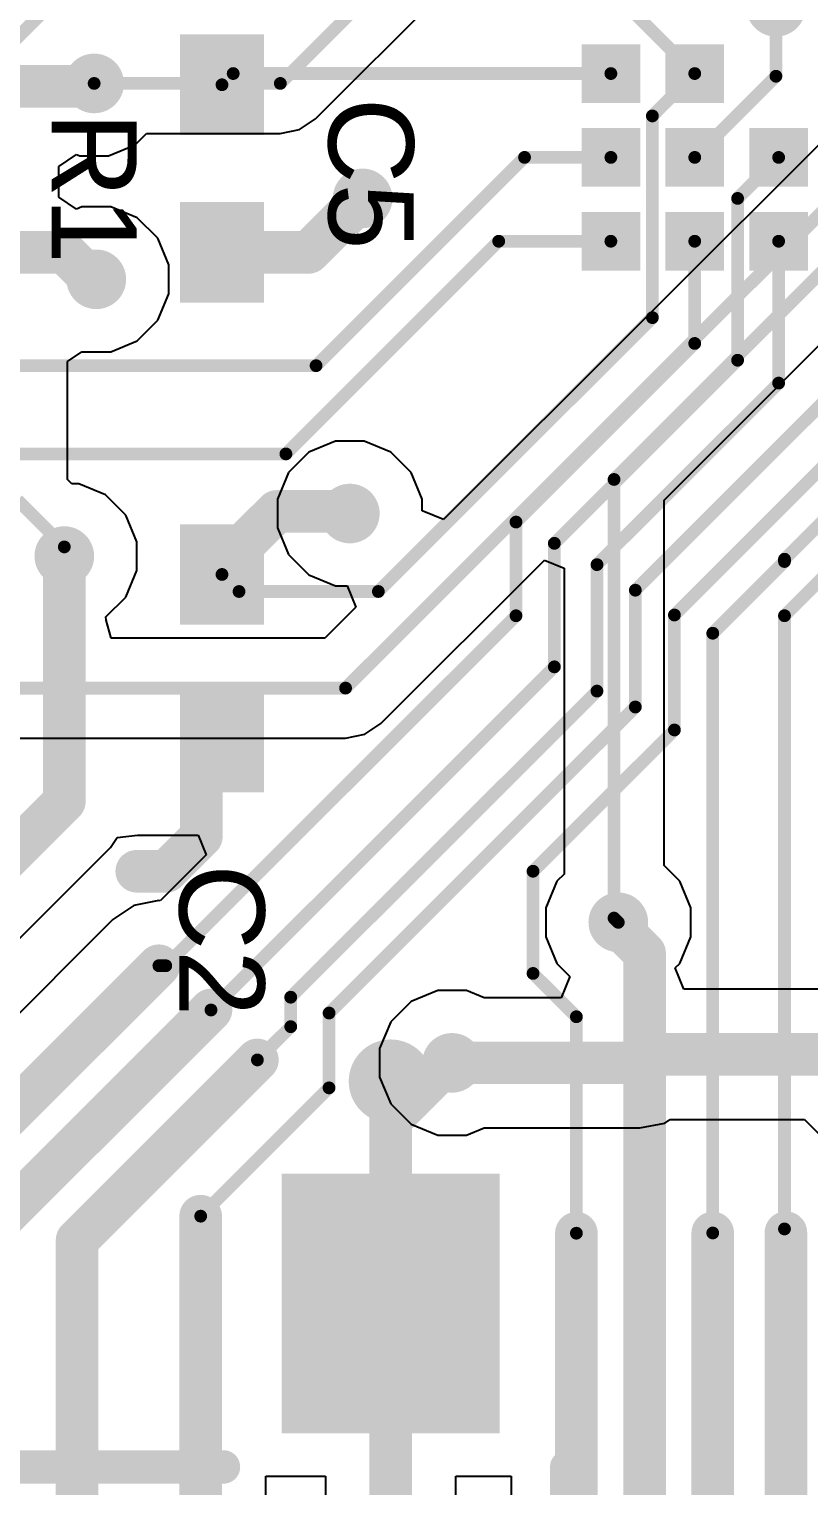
# Model space of a CAD drawing. Header units: millimetres. Extents: x -0.01 to 1.18, y 0.02 to 2.01.
# Drawn here: x 0.3547 to 0.5377, y 0.6907 to 1.0327 of the extents above; entities that cross this region are included whole.
import ezdxf

# ---------------------------------------------------------------- set-up
doc = ezdxf.new("R2010")
doc.units = ezdxf.units.MM
doc.header["$MEASUREMENT"] = 0
for name, color, linetype in [('BottomLayer', 5, 'Continuous'), ('TopLayer', 1, 'Continuous'), ('TopOverlay', 2, 'Continuous'), ('TopPaste', 8, 'Continuous'), ('TopSolder', 216, 'Continuous'), ('ViaHoleLayer', 16, 'Continuous')]:
    doc.layers.add(name, color=color, linetype=linetype)
doc.styles.add('Arial', font='arial.ttf', dxfattribs={"height": 0.2})

# ---------------------------------------------------------------- blocks, each defined once
blk = doc.blocks.new('ADUCM355BCCZ_9')
at = {"layer": 'TopLayer'}
for points in [[(-0.00492, 0.00492), (0.00492, 0.00492), (0.00492, -0.00492), (-0.00492, -0.00492)], [(0.01476, 0.00492), (0.02461, 0.00492), (0.02461, -0.00492), (0.01476, -0.00492)], [(0.03445, 0.00492), (0.04429, 0.00492), (0.04429, -0.00492), (0.03445, -0.00492)], [(0.05413, 0.00492), (0.06398, 0.00492), (0.06398, -0.00492), (0.05413, -0.00492)], [(0.07382, 0.00492), (0.08366, 0.00492), (0.08366, -0.00492), (0.07382, -0.00492)], [(0.0935, 0.00492), (0.10335, 0.00492), (0.10335, -0.00492), (0.0935, -0.00492)], [(0.11319, 0.00492), (0.12303, 0.00492), (0.12303, -0.00492), (0.11319, -0.00492)], [(0.13287, 0.00492), (0.14272, 0.00492), (0.14272, -0.00492), (0.13287, -0.00492)], [(0.15256, 0.00492), (0.1624, 0.00492), (0.1624, -0.00492), (0.15256, -0.00492)], [(0.17224, 0.00492), (0.18209, 0.00492), (0.18209, -0.00492), (0.17224, -0.00492)], [(0.19193, 0.00492), (0.20177, 0.00492), (0.20177, -0.00492), (0.19193, -0.00492)], [(-0.00492, -0.01476), (0.00492, -0.01476), (0.00492, -0.02461), (-0.00492, -0.02461)], [(0.01476, -0.01476), (0.02461, -0.01476), (0.02461, -0.02461), (0.01476, -0.02461)], [(0.03445, -0.01476), (0.04429, -0.01476), (0.04429, -0.02461), (0.03445, -0.02461)], [(0.05413, -0.01476), (0.06398, -0.01476), (0.06398, -0.02461), (0.05413, -0.02461)], [(0.07382, -0.01476), (0.08366, -0.01476), (0.08366, -0.02461), (0.07382, -0.02461)], [(0.0935, -0.01476), (0.10335, -0.01476), (0.10335, -0.02461), (0.0935, -0.02461)], [(0.11319, -0.01476), (0.12303, -0.01476), (0.12303, -0.02461), (0.11319, -0.02461)], [(0.13287, -0.01476), (0.14272, -0.01476), (0.14272, -0.02461), (0.13287, -0.02461)], [(0.15256, -0.01476), (0.1624, -0.01476), (0.1624, -0.02461), (0.15256, -0.02461)], [(0.17224, -0.01476), (0.18209, -0.01476), (0.18209, -0.02461), (0.17224, -0.02461)], [(0.19193, -0.01476), (0.20177, -0.01476), (0.20177, -0.02461), (0.19193, -0.02461)], [(-0.00492, -0.03445), (0.00492, -0.03445), (0.00492, -0.04429), (-0.00492, -0.04429)], [(0.01476, -0.03445), (0.02461, -0.03445), (0.02461, -0.04429), (0.01476, -0.04429)], [(0.17224, -0.03445), (0.18209, -0.03445), (0.18209, -0.04429), (0.17224, -0.04429)], [(0.19193, -0.03445), (0.20177, -0.03445), (0.20177, -0.04429), (0.19193, -0.04429)], [(-0.00492, -0.05413), (0.00492, -0.05413), (0.00492, -0.06398), (-0.00492, -0.06398)], [(0.01476, -0.05413), (0.02461, -0.05413), (0.02461, -0.06398), (0.01476, -0.06398)], [(0.07382, -0.05413), (0.08366, -0.05413), (0.08366, -0.06398), (0.07382, -0.06398)], [(0.0935, -0.05413), (0.10335, -0.05413), (0.10335, -0.06398), (0.0935, -0.06398)], [(0.11319, -0.05413), (0.12303, -0.05413), (0.12303, -0.06398), (0.11319, -0.06398)], [(0.17224, -0.05413), (0.18209, -0.05413), (0.18209, -0.06398), (0.17224, -0.06398)], [(0.19193, -0.05413), (0.20177, -0.05413), (0.20177, -0.06398), (0.19193, -0.06398)], [(-0.00492, -0.07382), (0.00492, -0.07382), (0.00492, -0.08366), (-0.00492, -0.08366)], [(0.01476, -0.07382), (0.02461, -0.07382), (0.02461, -0.08366), (0.01476, -0.08366)], [(0.07382, -0.07382), (0.08366, -0.07382), (0.08366, -0.08366), (0.07382, -0.08366)], [(0.11319, -0.07382), (0.12303, -0.07382), (0.12303, -0.08366), (0.11319, -0.08366)], [(0.17224, -0.07382), (0.18209, -0.07382), (0.18209, -0.08366), (0.17224, -0.08366)], [(0.19193, -0.07382), (0.20177, -0.07382), (0.20177, -0.08366), (0.19193, -0.08366)], [(-0.00492, -0.0935), (0.00492, -0.0935), (0.00492, -0.10335), (-0.00492, -0.10335)], [(0.01476, -0.0935), (0.02461, -0.0935), (0.02461, -0.10335), (0.01476, -0.10335)], [(0.07382, -0.0935), (0.08366, -0.0935), (0.08366, -0.10335), (0.07382, -0.10335)], [(0.0935, -0.0935), (0.10335, -0.0935), (0.10335, -0.10335), (0.0935, -0.10335)], [(0.11319, -0.0935), (0.12303, -0.0935), (0.12303, -0.10335), (0.11319, -0.10335)], [(0.17224, -0.0935), (0.18209, -0.0935), (0.18209, -0.10335), (0.17224, -0.10335)], [(0.19193, -0.0935), (0.20177, -0.0935), (0.20177, -0.10335), (0.19193, -0.10335)], [(-0.00492, -0.11319), (0.00492, -0.11319), (0.00492, -0.12303), (-0.00492, -0.12303)], [(0.01476, -0.11319), (0.02461, -0.11319), (0.02461, -0.12303), (0.01476, -0.12303)], [(0.17224, -0.11319), (0.18209, -0.11319), (0.18209, -0.12303), (0.17224, -0.12303)], [(0.19193, -0.11319), (0.20177, -0.11319), (0.20177, -0.12303), (0.19193, -0.12303)], [(-0.00492, -0.13287), (0.00492, -0.13287), (0.00492, -0.14272), (-0.00492, -0.14272)], [(0.01476, -0.13287), (0.02461, -0.13287), (0.02461, -0.14272), (0.01476, -0.14272)], [(0.03445, -0.13287), (0.04429, -0.13287), (0.04429, -0.14272), (0.03445, -0.14272)], [(0.05413, -0.13287), (0.06398, -0.13287), (0.06398, -0.14272), (0.05413, -0.14272)], [(0.07382, -0.13287), (0.08366, -0.13287), (0.08366, -0.14272), (0.07382, -0.14272)], [(0.0935, -0.13287), (0.10335, -0.13287), (0.10335, -0.14272), (0.0935, -0.14272)], [(0.11319, -0.13287), (0.12303, -0.13287), (0.12303, -0.14272), (0.11319, -0.14272)], [(0.13287, -0.13287), (0.14272, -0.13287), (0.14272, -0.14272), (0.13287, -0.14272)], [(0.15256, -0.13287), (0.1624, -0.13287), (0.1624, -0.14272), (0.15256, -0.14272)], [(0.17224, -0.13287), (0.18209, -0.13287), (0.18209, -0.14272), (0.17224, -0.14272)], [(0.19193, -0.13287), (0.20177, -0.13287), (0.20177, -0.14272), (0.19193, -0.14272)], [(-0.00492, -0.15256), (0.00492, -0.15256), (0.00492, -0.1624), (-0.00492, -0.1624)], [(0.01476, -0.15256), (0.02461, -0.15256), (0.02461, -0.1624), (0.01476, -0.1624)], [(0.03445, -0.15256), (0.04429, -0.15256), (0.04429, -0.1624), (0.03445, -0.1624)], [(0.05413, -0.15256), (0.06398, -0.15256), (0.06398, -0.1624), (0.05413, -0.1624)], [(0.07382, -0.15256), (0.08366, -0.15256), (0.08366, -0.1624), (0.07382, -0.1624)], [(0.0935, -0.15256), (0.10335, -0.15256), (0.10335, -0.1624), (0.0935, -0.1624)], [(0.11319, -0.15256), (0.12303, -0.15256), (0.12303, -0.1624), (0.11319, -0.1624)], [(0.13287, -0.15256), (0.14272, -0.15256), (0.14272, -0.1624), (0.13287, -0.1624)], [(0.15256, -0.15256), (0.1624, -0.15256), (0.1624, -0.1624), (0.15256, -0.1624)], [(0.17224, -0.15256), (0.18209, -0.15256), (0.18209, -0.1624), (0.17224, -0.1624)], [(0.19193, -0.15256), (0.20177, -0.15256), (0.20177, -0.1624), (0.19193, -0.1624)]]:
    blk.add_hatch(color=1, dxfattribs=at).paths.add_polyline_path(points)
at = {"layer": 'TopPaste'}
for points in [[(-0.00492, 0.00492), (0.00492, 0.00492), (0.00492, -0.00492), (-0.00492, -0.00492)], [(0.01476, 0.00492), (0.02461, 0.00492), (0.02461, -0.00492), (0.01476, -0.00492)], [(0.03445, 0.00492), (0.04429, 0.00492), (0.04429, -0.00492), (0.03445, -0.00492)], [(0.05413, 0.00492), (0.06398, 0.00492), (0.06398, -0.00492), (0.05413, -0.00492)], [(0.07382, 0.00492), (0.08366, 0.00492), (0.08366, -0.00492), (0.07382, -0.00492)], [(0.0935, 0.00492), (0.10335, 0.00492), (0.10335, -0.00492), (0.0935, -0.00492)], [(0.11319, 0.00492), (0.12303, 0.00492), (0.12303, -0.00492), (0.11319, -0.00492)], [(0.13287, 0.00492), (0.14272, 0.00492), (0.14272, -0.00492), (0.13287, -0.00492)], [(0.15256, 0.00492), (0.1624, 0.00492), (0.1624, -0.00492), (0.15256, -0.00492)], [(0.17224, 0.00492), (0.18209, 0.00492), (0.18209, -0.00492), (0.17224, -0.00492)], [(0.19193, 0.00492), (0.20177, 0.00492), (0.20177, -0.00492), (0.19193, -0.00492)], [(-0.00492, -0.01476), (0.00492, -0.01476), (0.00492, -0.02461), (-0.00492, -0.02461)], [(0.01476, -0.01476), (0.02461, -0.01476), (0.02461, -0.02461), (0.01476, -0.02461)], [(0.03445, -0.01476), (0.04429, -0.01476), (0.04429, -0.02461), (0.03445, -0.02461)], [(0.05413, -0.01476), (0.06398, -0.01476), (0.06398, -0.02461), (0.05413, -0.02461)], [(0.07382, -0.01476), (0.08366, -0.01476), (0.08366, -0.02461), (0.07382, -0.02461)], [(0.0935, -0.01476), (0.10335, -0.01476), (0.10335, -0.02461), (0.0935, -0.02461)], [(0.11319, -0.01476), (0.12303, -0.01476), (0.12303, -0.02461), (0.11319, -0.02461)], [(0.13287, -0.01476), (0.14272, -0.01476), (0.14272, -0.02461), (0.13287, -0.02461)], [(0.15256, -0.01476), (0.1624, -0.01476), (0.1624, -0.02461), (0.15256, -0.02461)], [(0.17224, -0.01476), (0.18209, -0.01476), (0.18209, -0.02461), (0.17224, -0.02461)], [(0.19193, -0.01476), (0.20177, -0.01476), (0.20177, -0.02461), (0.19193, -0.02461)], [(-0.00492, -0.03445), (0.00492, -0.03445), (0.00492, -0.04429), (-0.00492, -0.04429)], [(0.01476, -0.03445), (0.02461, -0.03445), (0.02461, -0.04429), (0.01476, -0.04429)], [(0.17224, -0.03445), (0.18209, -0.03445), (0.18209, -0.04429), (0.17224, -0.04429)], [(0.19193, -0.03445), (0.20177, -0.03445), (0.20177, -0.04429), (0.19193, -0.04429)], [(-0.00492, -0.05413), (0.00492, -0.05413), (0.00492, -0.06398), (-0.00492, -0.06398)], [(0.01476, -0.05413), (0.02461, -0.05413), (0.02461, -0.06398), (0.01476, -0.06398)], [(0.07382, -0.05413), (0.08366, -0.05413), (0.08366, -0.06398), (0.07382, -0.06398)], [(0.0935, -0.05413), (0.10335, -0.05413), (0.10335, -0.06398), (0.0935, -0.06398)], [(0.11319, -0.05413), (0.12303, -0.05413), (0.12303, -0.06398), (0.11319, -0.06398)], [(0.17224, -0.05413), (0.18209, -0.05413), (0.18209, -0.06398), (0.17224, -0.06398)], [(0.19193, -0.05413), (0.20177, -0.05413), (0.20177, -0.06398), (0.19193, -0.06398)], [(-0.00492, -0.07382), (0.00492, -0.07382), (0.00492, -0.08366), (-0.00492, -0.08366)], [(0.01476, -0.07382), (0.02461, -0.07382), (0.02461, -0.08366), (0.01476, -0.08366)], [(0.07382, -0.07382), (0.08366, -0.07382), (0.08366, -0.08366), (0.07382, -0.08366)], [(0.11319, -0.07382), (0.12303, -0.07382), (0.12303, -0.08366), (0.11319, -0.08366)], [(0.17224, -0.07382), (0.18209, -0.07382), (0.18209, -0.08366), (0.17224, -0.08366)], [(0.19193, -0.07382), (0.20177, -0.07382), (0.20177, -0.08366), (0.19193, -0.08366)], [(-0.00492, -0.0935), (0.00492, -0.0935), (0.00492, -0.10335), (-0.00492, -0.10335)], [(0.01476, -0.0935), (0.02461, -0.0935), (0.02461, -0.10335), (0.01476, -0.10335)], [(0.07382, -0.0935), (0.08366, -0.0935), (0.08366, -0.10335), (0.07382, -0.10335)], [(0.0935, -0.0935), (0.10335, -0.0935), (0.10335, -0.10335), (0.0935, -0.10335)], [(0.11319, -0.0935), (0.12303, -0.0935), (0.12303, -0.10335), (0.11319, -0.10335)], [(0.17224, -0.0935), (0.18209, -0.0935), (0.18209, -0.10335), (0.17224, -0.10335)], [(0.19193, -0.0935), (0.20177, -0.0935), (0.20177, -0.10335), (0.19193, -0.10335)], [(-0.00492, -0.11319), (0.00492, -0.11319), (0.00492, -0.12303), (-0.00492, -0.12303)], [(0.01476, -0.11319), (0.02461, -0.11319), (0.02461, -0.12303), (0.01476, -0.12303)], [(0.17224, -0.11319), (0.18209, -0.11319), (0.18209, -0.12303), (0.17224, -0.12303)], [(0.19193, -0.11319), (0.20177, -0.11319), (0.20177, -0.12303), (0.19193, -0.12303)], [(-0.00492, -0.13287), (0.00492, -0.13287), (0.00492, -0.14272), (-0.00492, -0.14272)], [(0.01476, -0.13287), (0.02461, -0.13287), (0.02461, -0.14272), (0.01476, -0.14272)], [(0.03445, -0.13287), (0.04429, -0.13287), (0.04429, -0.14272), (0.03445, -0.14272)], [(0.05413, -0.13287), (0.06398, -0.13287), (0.06398, -0.14272), (0.05413, -0.14272)], [(0.07382, -0.13287), (0.08366, -0.13287), (0.08366, -0.14272), (0.07382, -0.14272)], [(0.0935, -0.13287), (0.10335, -0.13287), (0.10335, -0.14272), (0.0935, -0.14272)], [(0.11319, -0.13287), (0.12303, -0.13287), (0.12303, -0.14272), (0.11319, -0.14272)], [(0.13287, -0.13287), (0.14272, -0.13287), (0.14272, -0.14272), (0.13287, -0.14272)], [(0.15256, -0.13287), (0.1624, -0.13287), (0.1624, -0.14272), (0.15256, -0.14272)], [(0.17224, -0.13287), (0.18209, -0.13287), (0.18209, -0.14272), (0.17224, -0.14272)], [(0.19193, -0.13287), (0.20177, -0.13287), (0.20177, -0.14272), (0.19193, -0.14272)], [(-0.00492, -0.15256), (0.00492, -0.15256), (0.00492, -0.1624), (-0.00492, -0.1624)], [(0.01476, -0.15256), (0.02461, -0.15256), (0.02461, -0.1624), (0.01476, -0.1624)], [(0.03445, -0.15256), (0.04429, -0.15256), (0.04429, -0.1624), (0.03445, -0.1624)], [(0.05413, -0.15256), (0.06398, -0.15256), (0.06398, -0.1624), (0.05413, -0.1624)], [(0.07382, -0.15256), (0.08366, -0.15256), (0.08366, -0.1624), (0.07382, -0.1624)], [(0.0935, -0.15256), (0.10335, -0.15256), (0.10335, -0.1624), (0.0935, -0.1624)], [(0.11319, -0.15256), (0.12303, -0.15256), (0.12303, -0.1624), (0.11319, -0.1624)], [(0.13287, -0.15256), (0.14272, -0.15256), (0.14272, -0.1624), (0.13287, -0.1624)], [(0.15256, -0.15256), (0.1624, -0.15256), (0.1624, -0.1624), (0.15256, -0.1624)], [(0.17224, -0.15256), (0.18209, -0.15256), (0.18209, -0.1624), (0.17224, -0.1624)], [(0.19193, -0.15256), (0.20177, -0.15256), (0.20177, -0.1624), (0.19193, -0.1624)]]:
    blk.add_hatch(color=8, dxfattribs=at).paths.add_polyline_path(points)
at = {"layer": 'TopSolder'}
for points in [[(-0.00689, 0.00689), (0.00689, 0.00689), (0.00689, -0.00689), (-0.00689, -0.00689)], [(0.0128, 0.00689), (0.02657, 0.00689), (0.02657, -0.00689), (0.0128, -0.00689)], [(0.03248, 0.00689), (0.04626, 0.00689), (0.04626, -0.00689), (0.03248, -0.00689)], [(0.05217, 0.00689), (0.06594, 0.00689), (0.06594, -0.00689), (0.05217, -0.00689)], [(0.07185, 0.00689), (0.08563, 0.00689), (0.08563, -0.00689), (0.07185, -0.00689)], [(0.09154, 0.00689), (0.10531, 0.00689), (0.10531, -0.00689), (0.09154, -0.00689)], [(0.11122, 0.00689), (0.125, 0.00689), (0.125, -0.00689), (0.11122, -0.00689)], [(0.13091, 0.00689), (0.14469, 0.00689), (0.14469, -0.00689), (0.13091, -0.00689)], [(0.15059, 0.00689), (0.16437, 0.00689), (0.16437, -0.00689), (0.15059, -0.00689)], [(0.17028, 0.00689), (0.18406, 0.00689), (0.18406, -0.00689), (0.17028, -0.00689)], [(0.18996, 0.00689), (0.20374, 0.00689), (0.20374, -0.00689), (0.18996, -0.00689)], [(-0.00689, -0.0128), (0.00689, -0.0128), (0.00689, -0.02657), (-0.00689, -0.02657)], [(0.0128, -0.0128), (0.02657, -0.0128), (0.02657, -0.02657), (0.0128, -0.02657)], [(0.03248, -0.0128), (0.04626, -0.0128), (0.04626, -0.02657), (0.03248, -0.02657)], [(0.05217, -0.0128), (0.06594, -0.0128), (0.06594, -0.02657), (0.05217, -0.02657)], [(0.07185, -0.0128), (0.08563, -0.0128), (0.08563, -0.02657), (0.07185, -0.02657)], [(0.09154, -0.0128), (0.10531, -0.0128), (0.10531, -0.02657), (0.09154, -0.02657)], [(0.11122, -0.0128), (0.125, -0.0128), (0.125, -0.02657), (0.11122, -0.02657)], [(0.13091, -0.0128), (0.14469, -0.0128), (0.14469, -0.02657), (0.13091, -0.02657)], [(0.15059, -0.0128), (0.16437, -0.0128), (0.16437, -0.02657), (0.15059, -0.02657)], [(0.17028, -0.0128), (0.18406, -0.0128), (0.18406, -0.02657), (0.17028, -0.02657)], [(0.18996, -0.0128), (0.20374, -0.0128), (0.20374, -0.02657), (0.18996, -0.02657)], [(-0.00689, -0.03248), (0.00689, -0.03248), (0.00689, -0.04626), (-0.00689, -0.04626)], [(0.0128, -0.03248), (0.02657, -0.03248), (0.02657, -0.04626), (0.0128, -0.04626)], [(0.17028, -0.03248), (0.18406, -0.03248), (0.18406, -0.04626), (0.17028, -0.04626)], [(0.18996, -0.03248), (0.20374, -0.03248), (0.20374, -0.04626), (0.18996, -0.04626)], [(-0.00689, -0.05217), (0.00689, -0.05217), (0.00689, -0.06594), (-0.00689, -0.06594)], [(0.0128, -0.05217), (0.02657, -0.05217), (0.02657, -0.06594), (0.0128, -0.06594)], [(0.07185, -0.05217), (0.08563, -0.05217), (0.08563, -0.06594), (0.07185, -0.06594)], [(0.09154, -0.05217), (0.10531, -0.05217), (0.10531, -0.06594), (0.09154, -0.06594)], [(0.11122, -0.05217), (0.125, -0.05217), (0.125, -0.06594), (0.11122, -0.06594)], [(0.17028, -0.05217), (0.18406, -0.05217), (0.18406, -0.06594), (0.17028, -0.06594)], [(0.18996, -0.05217), (0.20374, -0.05217), (0.20374, -0.06594), (0.18996, -0.06594)], [(-0.00689, -0.07185), (0.00689, -0.07185), (0.00689, -0.08563), (-0.00689, -0.08563)], [(0.0128, -0.07185), (0.02657, -0.07185), (0.02657, -0.08563), (0.0128, -0.08563)], [(0.07185, -0.07185), (0.08563, -0.07185), (0.08563, -0.08563), (0.07185, -0.08563)], [(0.11122, -0.07185), (0.125, -0.07185), (0.125, -0.08563), (0.11122, -0.08563)], [(0.17028, -0.07185), (0.18406, -0.07185), (0.18406, -0.08563), (0.17028, -0.08563)], [(0.18996, -0.07185), (0.20374, -0.07185), (0.20374, -0.08563), (0.18996, -0.08563)], [(-0.00689, -0.09154), (0.00689, -0.09154), (0.00689, -0.10531), (-0.00689, -0.10531)], [(0.0128, -0.09154), (0.02657, -0.09154), (0.02657, -0.10531), (0.0128, -0.10531)], [(0.07185, -0.09154), (0.08563, -0.09154), (0.08563, -0.10531), (0.07185, -0.10531)], [(0.09154, -0.09154), (0.10531, -0.09154), (0.10531, -0.10531), (0.09154, -0.10531)], [(0.11122, -0.09154), (0.125, -0.09154), (0.125, -0.10531), (0.11122, -0.10531)], [(0.17028, -0.09154), (0.18406, -0.09154), (0.18406, -0.10531), (0.17028, -0.10531)], [(0.18996, -0.09154), (0.20374, -0.09154), (0.20374, -0.10531), (0.18996, -0.10531)], [(-0.00689, -0.11122), (0.00689, -0.11122), (0.00689, -0.125), (-0.00689, -0.125)], [(0.0128, -0.11122), (0.02657, -0.11122), (0.02657, -0.125), (0.0128, -0.125)], [(0.17028, -0.11122), (0.18406, -0.11122), (0.18406, -0.125), (0.17028, -0.125)], [(0.18996, -0.11122), (0.20374, -0.11122), (0.20374, -0.125), (0.18996, -0.125)], [(-0.00689, -0.13091), (0.00689, -0.13091), (0.00689, -0.14469), (-0.00689, -0.14469)], [(0.0128, -0.13091), (0.02657, -0.13091), (0.02657, -0.14469), (0.0128, -0.14469)], [(0.03248, -0.13091), (0.04626, -0.13091), (0.04626, -0.14469), (0.03248, -0.14469)], [(0.05217, -0.13091), (0.06594, -0.13091), (0.06594, -0.14469), (0.05217, -0.14469)], [(0.07185, -0.13091), (0.08563, -0.13091), (0.08563, -0.14469), (0.07185, -0.14469)], [(0.09154, -0.13091), (0.10531, -0.13091), (0.10531, -0.14469), (0.09154, -0.14469)], [(0.11122, -0.13091), (0.125, -0.13091), (0.125, -0.14469), (0.11122, -0.14469)], [(0.13091, -0.13091), (0.14469, -0.13091), (0.14469, -0.14469), (0.13091, -0.14469)], [(0.15059, -0.13091), (0.16437, -0.13091), (0.16437, -0.14469), (0.15059, -0.14469)], [(0.17028, -0.13091), (0.18406, -0.13091), (0.18406, -0.14469), (0.17028, -0.14469)], [(0.18996, -0.13091), (0.20374, -0.13091), (0.20374, -0.14469), (0.18996, -0.14469)], [(-0.00689, -0.15059), (0.00689, -0.15059), (0.00689, -0.16437), (-0.00689, -0.16437)], [(0.0128, -0.15059), (0.02657, -0.15059), (0.02657, -0.16437), (0.0128, -0.16437)], [(0.03248, -0.15059), (0.04626, -0.15059), (0.04626, -0.16437), (0.03248, -0.16437)], [(0.05217, -0.15059), (0.06594, -0.15059), (0.06594, -0.16437), (0.05217, -0.16437)], [(0.07185, -0.15059), (0.08563, -0.15059), (0.08563, -0.16437), (0.07185, -0.16437)], [(0.09154, -0.15059), (0.10531, -0.15059), (0.10531, -0.16437), (0.09154, -0.16437)], [(0.11122, -0.15059), (0.125, -0.15059), (0.125, -0.16437), (0.11122, -0.16437)], [(0.13091, -0.15059), (0.14469, -0.15059), (0.14469, -0.16437), (0.13091, -0.16437)], [(0.15059, -0.15059), (0.16437, -0.15059), (0.16437, -0.16437), (0.15059, -0.16437)], [(0.17028, -0.15059), (0.18406, -0.15059), (0.18406, -0.16437), (0.17028, -0.16437)], [(0.18996, -0.15059), (0.20374, -0.15059), (0.20374, -0.16437), (0.18996, -0.16437)]]:
    blk.add_hatch(color=216, dxfattribs=at).paths.add_polyline_path(points)
at = {"layer": 'TopOverlay'}
for points, const_width in [([(-0.02756, 0, 1), (-0.03543, 0, 1)], 0.00787), ([(-0.0374, 0, 1), (-0.03346, 0, 1)], 0.00394), ([(-0.02953, 0, 1), (-0.02559, 0, 1)], 0.00394)]:
    blk.add_lwpolyline(points, format="xyb", close=True, dxfattribs=dict(at, const_width=const_width))
blk = doc.blocks.new('OMRON_B3S_1000_4_V_14')
at = {"layer": 'TopLayer'}
blk.add_hatch(color=1, dxfattribs=at).paths.add_polyline_path([(-0.12598, 0.06299), (-0.18701, 0.06299), (-0.18701, 0.11417), (-0.12598, 0.11417)])
at = {"layer": 'TopPaste'}
blk.add_hatch(color=8, dxfattribs=at).paths.add_polyline_path([(-0.12598, 0.06299), (-0.18701, 0.06299), (-0.18701, 0.11417), (-0.12598, 0.11417)])
at = {"layer": 'TopOverlay', "const_width": 0.00787}
for points in [[(0.11811, 0.12992), (-0.11811, 0.12992)], [(-0.11811, -0.04933), (-0.11811, 0.04933)]]:
    blk.add_lwpolyline(points, dxfattribs=at)
at = {"layer": 'TopOverlay'}
for points, const_width in [([(-0.12008, 0.12992, 1), (-0.11614, 0.12992, 1)], 0.00394), ([(-0.20374, 0.08858, 1), (-0.21358, 0.08858, 1)], 0.00984), ([(-0.21604, 0.08858, 1), (-0.21112, 0.08858, 1)], 0.00492), ([(-0.2062, 0.08858, 1), (-0.20128, 0.08858, 1)], 0.00492), ([(-0.12008, 0.04933, 1), (-0.11614, 0.04933, 1)], 0.00394)]:
    blk.add_lwpolyline(points, format="xyb", close=True, dxfattribs=dict(at, const_width=const_width))
blk = doc.blocks.new('0402_60')
at = {"layer": 'TopLayer'}
for points in [[(-0.0315, -0.00984), (-0.0315, 0.00984), (-0.00787, 0.00984), (-0.00787, -0.00984)], [(0.00787, -0.00984), (0.00787, 0.00984), (0.0315, 0.00984), (0.0315, -0.00984)]]:
    blk.add_hatch(color=1, dxfattribs=at).paths.add_polyline_path(points)
at = {"layer": 'TopPaste'}
for points in [[(-0.0315, -0.00984), (-0.0315, 0.00984), (-0.00787, 0.00984), (-0.00787, -0.00984)], [(0.00787, -0.00984), (0.00787, 0.00984), (0.0315, 0.00984), (0.0315, -0.00984)]]:
    blk.add_hatch(color=8, dxfattribs=at).paths.add_polyline_path(points)
blk = doc.blocks.new('0402_63')
at = {"layer": 'TopLayer'}
for points in [[(-0.0315, -0.00984), (-0.0315, 0.00984), (-0.00787, 0.00984), (-0.00787, -0.00984)], [(0.00787, -0.00984), (0.00787, 0.00984), (0.0315, 0.00984), (0.0315, -0.00984)]]:
    blk.add_hatch(color=1, dxfattribs=at).paths.add_polyline_path(points)
at = {"layer": 'TopPaste'}
for points in [[(-0.0315, -0.00984), (-0.0315, 0.00984), (-0.00787, 0.00984), (-0.00787, -0.00984)], [(0.00787, -0.00984), (0.00787, 0.00984), (0.0315, 0.00984), (0.0315, -0.00984)]]:
    blk.add_hatch(color=8, dxfattribs=at).paths.add_polyline_path(points)

msp = doc.modelspace()

# ---------------------------------------------------------------- hatches: boundary and pattern name
at = {"layer": 'BottomLayer'}
h = msp.add_hatch(color=5, dxfattribs=at)
edge = h.paths.add_edge_path()
edge.add_arc((0.53, 1.038), 0.007, 0, 360)
h = msp.add_hatch(color=5, dxfattribs=at)
edge = h.paths.add_edge_path()
edge.add_arc((0.37, 1.02), 0.007, 0, 360)
h = msp.add_hatch(color=5, dxfattribs=at)
edge = h.paths.add_edge_path()
edge.add_arc((0.433, 0.993), 0.007, 0, 360)
h = msp.add_hatch(color=5, dxfattribs=at)
edge = h.paths.add_edge_path()
edge.add_arc((0.3705, 0.974), 0.007, 0, 360)
h = msp.add_hatch(color=5, dxfattribs=at)
edge = h.paths.add_edge_path()
edge.add_arc((0.43, 0.919), 0.007, 0, 360)
h = msp.add_hatch(color=5, dxfattribs=at)
edge = h.paths.add_edge_path()
edge.add_arc((0.363, 0.909), 0.007, 0, 360)
h = msp.add_hatch(color=5, dxfattribs=at)
edge = h.paths.add_edge_path()
edge.add_arc((0.493, 0.823), 0.007, 0, 360)
h = msp.add_hatch(color=5, dxfattribs=at)
edge = h.paths.add_edge_path()
edge.add_arc((0.454, 0.79), 0.007, 0, 360)
at = {"layer": 'TopLayer'}
h = msp.add_hatch(color=1, dxfattribs=at)
edge = h.paths.add_edge_path()
edge.add_arc((0.53, 1.038), 0.007, 0, 360)
h = msp.add_hatch(color=1, dxfattribs=at)
edge = h.paths.add_edge_path()
edge.add_arc((0.37, 1.02), 0.007, 0, 360)
h = msp.add_hatch(color=1, dxfattribs=at)
edge = h.paths.add_edge_path()
edge.add_arc((0.433, 0.993), 0.007, 0, 360)
h = msp.add_hatch(color=1, dxfattribs=at)
edge = h.paths.add_edge_path()
edge.add_arc((0.3705, 0.974), 0.007, 0, 360)
h = msp.add_hatch(color=1, dxfattribs=at)
edge = h.paths.add_edge_path()
edge.add_arc((0.43, 0.919), 0.007, 0, 360)
h = msp.add_hatch(color=1, dxfattribs=at)
edge = h.paths.add_edge_path()
edge.add_arc((0.363, 0.909), 0.007, 0, 360)
h = msp.add_hatch(color=1, dxfattribs=at)
edge = h.paths.add_edge_path()
edge.add_arc((0.493, 0.823), 0.007, 0, 360)
h = msp.add_hatch(color=1, dxfattribs=at)
edge = h.paths.add_edge_path()
edge.add_arc((0.454, 0.79), 0.007, 0, 360)
at = {"layer": 'ViaHoleLayer'}
h = msp.add_hatch(color=16, dxfattribs=at)
edge = h.paths.add_edge_path()
edge.add_arc((0.37, 1.02), 0.005, 0, 360)
h = msp.add_hatch(color=16, dxfattribs=at)
edge = h.paths.add_edge_path()
edge.add_arc((0.433, 0.993), 0.005, 0, 360)
h = msp.add_hatch(color=16, dxfattribs=at)
edge = h.paths.add_edge_path()
edge.add_arc((0.3705, 0.974), 0.005, 0, 360)
h = msp.add_hatch(color=16, dxfattribs=at)
edge = h.paths.add_edge_path()
edge.add_arc((0.43, 0.919), 0.005, 0, 360)
h = msp.add_hatch(color=16, dxfattribs=at)
edge = h.paths.add_edge_path()
edge.add_arc((0.363, 0.909), 0.005, 0, 360)
h = msp.add_hatch(color=16, dxfattribs=at)
edge = h.paths.add_edge_path()
edge.add_arc((0.493, 0.823), 0.005, 0, 360)
h = msp.add_hatch(color=16, dxfattribs=at)
edge = h.paths.add_edge_path()
edge.add_arc((0.454, 0.79), 0.005, 0, 360)

# ---------------------------------------------------------------- linework, layer by layer
at = {"layer": 'BottomLayer'}
for p, q in [((0.42198, 1.01171), (0.45655, 1.04627)), ((0.41369, 1.00827), (0.41818, 1.00917)), ((0.41818, 1.00917), (0.42198, 1.01171)), ((0.54627, 1.01186), (0.452, 0.91758)), ((0.37963, 1.00559), (0.38232, 1.00827)), ((0.38232, 1.00827), (0.41369, 1.00827)), ((0.50373, 0.92214), (0.58958, 1.008)), ((0.36173, 1.00053), (0.36588, 1.0033)), ((0.36588, 1.0033), (0.36662, 1.003)), ((0.36662, 1.003), (0.37338, 1.003)), ((0.37338, 1.003), (0.37963, 1.00559)), ((0.36173, 0.99327), (0.36173, 1.00053)), ((0.36588, 0.99049), (0.36173, 0.99327)), ((0.36712, 0.991), (0.36588, 0.99049)), ((0.37388, 0.991), (0.36712, 0.991)), ((0.38013, 0.98841), (0.37388, 0.991)), ((0.38491, 0.98363), (0.38013, 0.98841)), ((0.3875, 0.97738), (0.38491, 0.98363)), ((0.3875, 0.97062), (0.3875, 0.97738)), ((0.38491, 0.96437), (0.3875, 0.97062)), ((0.38013, 0.95959), (0.38491, 0.96437)), ((0.37388, 0.957), (0.38013, 0.95959)), ((0.36373, 0.95473), (0.36712, 0.957)), ((0.36373, 0.92702), (0.36373, 0.95473)), ((0.36712, 0.957), (0.37388, 0.957)), ((0.42662, 0.936), (0.42037, 0.93341)), ((0.43338, 0.936), (0.42662, 0.936)), ((0.43963, 0.93341), (0.43338, 0.936)), ((0.42037, 0.93341), (0.41559, 0.92863)), ((0.44441, 0.92863), (0.43963, 0.93341)), ((0.41559, 0.92863), (0.413, 0.92238)), ((0.447, 0.92238), (0.44441, 0.92863)), ((0.36475, 0.926), (0.36373, 0.92702)), ((0.36638, 0.926), (0.36475, 0.926)), ((0.37263, 0.92341), (0.36638, 0.926)), ((0.37741, 0.91863), (0.37263, 0.92341)), ((0.413, 0.92238), (0.413, 0.91562)), ((0.447, 0.91965), (0.447, 0.92238)), ((0.50373, 0.83632), (0.50373, 0.92214)), ((0.38, 0.91238), (0.37741, 0.91863)), ((0.452, 0.91758), (0.447, 0.91965)), ((0.413, 0.91562), (0.41559, 0.90937)), ((0.38, 0.90562), (0.38, 0.91238)), ((0.41559, 0.90937), (0.42037, 0.90459)), ((0.43729, 0.86971), (0.47566, 0.90807)), ((0.47566, 0.90807), (0.48027, 0.90616)), ((0.37741, 0.89937), (0.38, 0.90562)), ((0.42037, 0.90459), (0.42662, 0.902)), ((0.48027, 0.90616), (0.48027, 0.83432)), ((0.42662, 0.902), (0.42935, 0.902)), ((0.42935, 0.902), (0.43142, 0.897)), ((0.37277, 0.89473), (0.37741, 0.89937)), ((0.43142, 0.897), (0.42414, 0.88973)), ((0.3728, 0.89398), (0.37277, 0.89473)), ((0.37396, 0.88973), (0.3728, 0.89398)), ((0.42414, 0.88973), (0.37396, 0.88973)), ((0.43349, 0.86717), (0.43729, 0.86971)), ((0.32986, 0.86627), (0.429, 0.86627)), ((0.429, 0.86627), (0.43349, 0.86717)), ((0.50741, 0.83263), (0.50373, 0.83632)), ((0.47859, 0.83263), (0.476, 0.82638)), ((0.48027, 0.83432), (0.47859, 0.83263)), ((0.51, 0.82638), (0.50741, 0.83263)), ((0.476, 0.82638), (0.476, 0.81962)), ((0.51, 0.81962), (0.51, 0.82638)), ((0.476, 0.81962), (0.47859, 0.81337)), ((0.50741, 0.81337), (0.51, 0.81962)), ((0.47859, 0.81337), (0.48166, 0.81029)), ((0.50634, 0.81229), (0.50741, 0.81337)), ((0.50841, 0.80729), (0.50634, 0.81229)), ((0.48166, 0.81029), (0.47959, 0.80529)), ((0.44437, 0.80441), (0.43959, 0.79963)), ((0.45062, 0.807), (0.44437, 0.80441)), ((0.45738, 0.807), (0.45062, 0.807)), ((0.4615, 0.80529), (0.45738, 0.807)), ((0.47959, 0.80529), (0.4615, 0.80529)), ((0.543, 0.80729), (0.50841, 0.80729)), ((0.43959, 0.79963), (0.437, 0.79338)), ((0.437, 0.79338), (0.437, 0.78662)), ((0.437, 0.78662), (0.43959, 0.78037)), ((0.43959, 0.78037), (0.44437, 0.77559)), ((0.50389, 0.77587), (0.50514, 0.77671)), ((0.50514, 0.77671), (0.53667, 0.77671)), ((0.53667, 0.77671), (0.66942, 0.64395)), ((0.44437, 0.77559), (0.45062, 0.773)), ((0.45738, 0.773), (0.4615, 0.77471)), ((0.4615, 0.77471), (0.49804, 0.77471)), ((0.49804, 0.77471), (0.50389, 0.77587)), ((0.45062, 0.773), (0.45738, 0.773))]:
    msp.add_line(p, q, dxfattribs=at)
for points, const_width in [([(0.41369, 1.02), (0.45169, 1.058)], 0.003), ([(0.35, 1.02877), (0.36323, 1.042)], 0.003), ([(0.492, 0.927), (0.59, 1.025)], 0.003), ([(0.37, 1.02), (0.41369, 1.02)], 0.003), ([(0.429, 0.878), (0.558, 1.007)], 0.003), ([(0.492, 0.824), (0.492, 0.927)], 0.003), ([(0.352, 0.92216), (0.363, 0.91116)], 0.003), ([(0.363, 0.909), (0.363, 0.91116)], 0.006), ([(0.325, 0.878), (0.429, 0.878)], 0.003), ([(0.492, 0.824), (0.493, 0.823)], 0.003), ([(0.454, 0.79), (0.49804, 0.79)], 0.01), ([(0.49804, 0.79), (0.50004, 0.792)], 0.01), ([(0.50004, 0.792), (0.543, 0.792)], 0.01)]:
    msp.add_lwpolyline(points, dxfattribs=dict(at, const_width=const_width))
for points, const_width in [([(0.36925, 1.02, 1), (0.37075, 1.02, 1)], 0.0015), ([(0.41294, 1.02, 1), (0.41444, 1.02, 1)], 0.0015), ([(0.41294, 1.02, 1), (0.41444, 1.02, 1)], 0.0015), ([(0.49125, 0.927, 1), (0.49275, 0.927, 1)], 0.0015), ([(0.49125, 0.927, 1), (0.49275, 0.927, 1)], 0.0015), ([(0.3615, 0.91116, 1), (0.3645, 0.91116, 1)], 0.003), ([(0.3615, 0.909, 1), (0.3645, 0.909, 1)], 0.003), ([(0.36225, 0.91116, 1), (0.36375, 0.91116, 1)], 0.0015), ([(0.42825, 0.878, 1), (0.42975, 0.878, 1)], 0.0015), ([(0.42825, 0.878, 1), (0.42975, 0.878, 1)], 0.0015), ([(0.49125, 0.824, 1), (0.49275, 0.824, 1)], 0.0015), ([(0.49125, 0.824, 1), (0.49275, 0.824, 1)], 0.0015), ([(0.49225, 0.823, 1), (0.49375, 0.823, 1)], 0.0015), ([(0.4515, 0.79, 1), (0.4565, 0.79, 1)], 0.005), ([(0.49554, 0.79, 1), (0.50054, 0.79, 1)], 0.005), ([(0.49554, 0.79, 1), (0.50054, 0.79, 1)], 0.005), ([(0.49754, 0.792, 1), (0.50254, 0.792, 1)], 0.005), ([(0.49754, 0.792, 1), (0.50254, 0.792, 1)], 0.005)]:
    msp.add_lwpolyline(points, format="xyb", close=True, dxfattribs=dict(at, const_width=const_width))
at = {"layer": 'TopLayer'}
for p, q in [((0.37381, 0.84056), (0.3754, 0.84293)), ((0.3754, 0.84293), (0.38016, 0.8435)), ((0.38016, 0.8435), (0.38016, 0.8435)), ((0.38016, 0.8435), (0.39439, 0.8435)), ((0.39439, 0.8435), (0.3963, 0.83888)), ((0.34244, 0.80919), (0.37381, 0.84056)), ((0.3963, 0.83888), (0.38547, 0.82805)), ((0.38519, 0.82811), (0.37933, 0.82694)), ((0.38547, 0.82805), (0.38519, 0.82811)), ((0.37933, 0.82694), (0.37437, 0.82363)), ((0.37437, 0.82363), (0.30919, 0.75844)), ((0.41029, 0.66289), (0.41029, 0.69298)), ((0.41029, 0.69298), (0.42429, 0.69298)), ((0.42429, 0.69298), (0.42429, 0.46102)), ((0.45488, 0.46102), (0.45488, 0.69298)), ((0.45488, 0.69298), (0.46787, 0.69298)), ((0.46787, 0.69298), (0.46787, 0.46102))]:
    msp.add_line(p, q, dxfattribs=at)
for points, const_width in [([(0.49126, 1.042), (0.51094, 1.02232)], 0.003), ([(0.53, 1.02169), (0.53, 1.038)], 0.003), ([(0.34034, 1.01934), (0.36934, 1.01934)], 0.01), ([(0.36934, 1.01934), (0.37, 1.02)], 0.01), ([(0.4, 1.01969), (0.40263, 1.02232)], 0.003), ([(0.40263, 1.02232), (0.49126, 1.02232)], 0.003), ([(0.501, 1.01237), (0.51094, 1.02232)], 0.003), ([(0.51094, 1.00263), (0.53, 1.02169)], 0.003), ([(0.501, 0.965), (0.501, 1.01237)], 0.003), ([(0.42208, 0.95371), (0.471, 1.00263)], 0.003), ([(0.471, 1.00263), (0.49126, 1.00263)], 0.003), ([(0.521, 0.993), (0.53063, 1.00263)], 0.003), ([(0.42031, 0.98032), (0.433, 0.993)], 0.01), ([(0.521, 0.955), (0.521, 0.993)], 0.003), ([(0.34, 0.98032), (0.3631, 0.98032)], 0.01), ([(0.3631, 0.98032), (0.36942, 0.974)], 0.01), ([(0.4, 0.98032), (0.42031, 0.98032)], 0.01), ([(0.415, 0.933), (0.46494, 0.98294)], 0.003), ([(0.46494, 0.98294), (0.49126, 0.98294)], 0.003), ([(0.51094, 0.95894), (0.51094, 0.98294)], 0.003), ([(0.53063, 0.94963), (0.53063, 0.98294)], 0.003), ([(0.36942, 0.974), (0.3705, 0.974)], 0.01), ([(0.43669, 0.90069), (0.501, 0.965)], 0.003), ([(0.469, 0.917), (0.51094, 0.95894)], 0.003), ([(0.30584, 0.95371), (0.42208, 0.95371)], 0.003), ([(0.478, 0.912), (0.521, 0.955)], 0.003), ([(0.488, 0.907), (0.53063, 0.94963)], 0.003), ([(0.497, 0.901), (0.54089, 0.94489)], 0.003), ([(0.50617, 0.89517), (0.55031, 0.93931)], 0.003), ([(0.28935, 0.933), (0.415, 0.933)], 0.003), ([(0.532, 0.90827), (0.55934, 0.93561)], 0.003), ([(0.40484, 0.9115), (0.41285, 0.9195)], 0.01), ([(0.41285, 0.9195), (0.4295, 0.9195)], 0.01), ([(0.4295, 0.9195), (0.43, 0.919)], 0.01), ([(0.532, 0.895), (0.556, 0.919)], 0.003), ([(0.469, 0.895), (0.469, 0.917)], 0.003), ([(0.363, 0.85137), (0.363, 0.909)], 0.01), ([(0.4, 0.90665), (0.40484, 0.9115)], 0.01), ([(0.40484, 0.9115), (0.40484, 0.9115)], 0.01), ([(0.478, 0.883), (0.478, 0.912)], 0.003), ([(0.4, 0.90469), (0.4, 0.90665)], 0.01), ([(0.488, 0.8773), (0.488, 0.907)], 0.003), ([(0.51517, 0.89089), (0.532, 0.90773)], 0.003), ([(0.532, 0.90773), (0.532, 0.90827)], 0.003), ([(0.4, 0.90469), (0.404, 0.90069)], 0.003), ([(0.404, 0.90069), (0.43669, 0.90069)], 0.003), ([(0.497, 0.87357), (0.497, 0.901)], 0.003), ([(0.38681, 0.81281), (0.469, 0.895)], 0.003), ([(0.50617, 0.86817), (0.50617, 0.89517)], 0.003), ([(0.532, 0.751), (0.532, 0.895)], 0.003), ([(0.51517, 0.75005), (0.51517, 0.89089)], 0.003), ([(0.39742, 0.80242), (0.478, 0.883)], 0.003), ([(0.41613, 0.80542), (0.488, 0.8773)], 0.003), ([(0.42513, 0.8017), (0.497, 0.87357)], 0.003), ([(0.39516, 0.86047), (0.4, 0.86531)], 0.01), ([(0.473, 0.835), (0.50617, 0.86817)], 0.003), ([(0.39516, 0.84316), (0.39516, 0.86047)], 0.01), ([(0.33163, 0.82), (0.363, 0.85137)], 0.01), ([(0.387, 0.835), (0.39516, 0.84316)], 0.01), ([(0.38, 0.835), (0.387, 0.835)], 0.01), ([(0.473, 0.811), (0.473, 0.835)], 0.003), ([(0.493, 0.82192), (0.493, 0.823)], 0.01), ([(0.493, 0.82192), (0.49917, 0.81575)], 0.01), ([(0.32, 0.74763), (0.38519, 0.81281)], 0.01), ([(0.49917, 0.36817), (0.49917, 0.81575)], 0.01), ([(0.38519, 0.81281), (0.38681, 0.81281)], 0.003), ([(0.473, 0.811), (0.48317, 0.80083)], 0.003), ([(0.345, 0.75), (0.39742, 0.80242)], 0.01), ([(0.41613, 0.7985), (0.41613, 0.80542)], 0.003), ([(0.42513, 0.78413), (0.42513, 0.8017)], 0.003), ([(0.48317, 0.75), (0.48317, 0.80083)], 0.003), ([(0.40831, 0.79069), (0.41613, 0.7985)], 0.003), ([(0.366, 0.74837), (0.40831, 0.79069)], 0.01), ([(0.43958, 0.77667), (0.45292, 0.79)], 0.01), ([(0.45292, 0.79), (0.454, 0.79)], 0.01), ([(0.395, 0.754), (0.42513, 0.78413)], 0.003), ([(0.43958, 0.4205), (0.43958, 0.77667)], 0.01), ([(0.395, 0.66289), (0.395, 0.754)], 0.01), ([(0.366, 0.66608), (0.366, 0.74837)], 0.01), ([(0.48317, 0.37479), (0.48317, 0.75)], 0.01), ([(0.51517, 0.21883), (0.51517, 0.75005)], 0.01), ([(0.53233, 0.23467), (0.53233, 0.75012)], 0.01)]:
    msp.add_lwpolyline(points, dxfattribs=dict(at, const_width=const_width))
for points, const_width in [([(0.36684, 1.01934, 1), (0.37184, 1.01934, 1)], 0.005), ([(0.36684, 1.01934, 1), (0.37184, 1.01934, 1)], 0.005), ([(0.3675, 1.02, 1), (0.3725, 1.02, 1)], 0.005), ([(0.40188, 1.02232, 1), (0.40338, 1.02232, 1)], 0.0015), ([(0.40188, 1.02232, 1), (0.40338, 1.02232, 1)], 0.0015), ([(0.49051, 1.02232, 1), (0.49201, 1.02232, 1)], 0.0015), ([(0.51019, 1.02232, 1), (0.51169, 1.02232, 1)], 0.0015), ([(0.51019, 1.02232, 1), (0.51169, 1.02232, 1)], 0.0015), ([(0.52925, 1.02169, 1), (0.53075, 1.02169, 1)], 0.0015), ([(0.52925, 1.02169, 1), (0.53075, 1.02169, 1)], 0.0015), ([(0.39925, 1.01969, 1), (0.40075, 1.01969, 1)], 0.0015), ([(0.50025, 1.01237, 1), (0.50175, 1.01237, 1)], 0.0015), ([(0.50025, 1.01237, 1), (0.50175, 1.01237, 1)], 0.0015), ([(0.47025, 1.00263, 1), (0.47175, 1.00263, 1)], 0.0015), ([(0.47025, 1.00263, 1), (0.47175, 1.00263, 1)], 0.0015), ([(0.49051, 1.00263, 1), (0.49201, 1.00263, 1)], 0.0015), ([(0.51019, 1.00263, 1), (0.51169, 1.00263, 1)], 0.0015), ([(0.52988, 1.00263, 1), (0.53138, 1.00263, 1)], 0.0015), ([(0.4305, 0.993, 1), (0.4355, 0.993, 1)], 0.005), ([(0.52025, 0.993, 1), (0.52175, 0.993, 1)], 0.0015), ([(0.52025, 0.993, 1), (0.52175, 0.993, 1)], 0.0015), ([(0.3606, 0.98032, 1), (0.3656, 0.98032, 1)], 0.005), ([(0.3606, 0.98032, 1), (0.3656, 0.98032, 1)], 0.005), ([(0.3975, 0.98032, 1), (0.4025, 0.98032, 1)], 0.005), ([(0.41781, 0.98032, 1), (0.42281, 0.98032, 1)], 0.005), ([(0.41781, 0.98032, 1), (0.42281, 0.98032, 1)], 0.005), ([(0.46419, 0.98294, 1), (0.46569, 0.98294, 1)], 0.0015), ([(0.46419, 0.98294, 1), (0.46569, 0.98294, 1)], 0.0015), ([(0.49051, 0.98294, 1), (0.49201, 0.98294, 1)], 0.0015), ([(0.51019, 0.98294, 1), (0.51169, 0.98294, 1)], 0.0015), ([(0.52988, 0.98294, 1), (0.53138, 0.98294, 1)], 0.0015), ([(0.36692, 0.974, 1), (0.37192, 0.974, 1)], 0.005), ([(0.36692, 0.974, 1), (0.37192, 0.974, 1)], 0.005), ([(0.368, 0.974, 1), (0.373, 0.974, 1)], 0.005), ([(0.50025, 0.965, 1), (0.50175, 0.965, 1)], 0.0015), ([(0.50025, 0.965, 1), (0.50175, 0.965, 1)], 0.0015), ([(0.51019, 0.95894, 1), (0.51169, 0.95894, 1)], 0.0015), ([(0.51019, 0.95894, 1), (0.51169, 0.95894, 1)], 0.0015), ([(0.42133, 0.95371, 1), (0.42283, 0.95371, 1)], 0.0015), ([(0.42133, 0.95371, 1), (0.42283, 0.95371, 1)], 0.0015), ([(0.52025, 0.955, 1), (0.52175, 0.955, 1)], 0.0015), ([(0.52025, 0.955, 1), (0.52175, 0.955, 1)], 0.0015), ([(0.52988, 0.94963, 1), (0.53138, 0.94963, 1)], 0.0015), ([(0.52988, 0.94963, 1), (0.53138, 0.94963, 1)], 0.0015), ([(0.41425, 0.933, 1), (0.41575, 0.933, 1)], 0.0015), ([(0.41425, 0.933, 1), (0.41575, 0.933, 1)], 0.0015), ([(0.41035, 0.9195, 1), (0.41535, 0.9195, 1)], 0.005), ([(0.41035, 0.9195, 1), (0.41535, 0.9195, 1)], 0.005), ([(0.427, 0.9195, 1), (0.432, 0.9195, 1)], 0.005), ([(0.427, 0.9195, 1), (0.432, 0.9195, 1)], 0.005), ([(0.4275, 0.919, 1), (0.4325, 0.919, 1)], 0.005), ([(0.46825, 0.917, 1), (0.46975, 0.917, 1)], 0.0015), ([(0.46825, 0.917, 1), (0.46975, 0.917, 1)], 0.0015), ([(0.3605, 0.909, 1), (0.3655, 0.909, 1)], 0.005), ([(0.40234, 0.9115, 1), (0.40734, 0.9115, 1)], 0.005), ([(0.40234, 0.9115, 1), (0.40734, 0.9115, 1)], 0.005), ([(0.40234, 0.9115, 1), (0.40734, 0.9115, 1)], 0.005), ([(0.40234, 0.9115, 1), (0.40734, 0.9115, 1)], 0.005), ([(0.47725, 0.912, 1), (0.47875, 0.912, 1)], 0.0015), ([(0.47725, 0.912, 1), (0.47875, 0.912, 1)], 0.0015), ([(0.3975, 0.90665, 1), (0.4025, 0.90665, 1)], 0.005), ([(0.3975, 0.90665, 1), (0.4025, 0.90665, 1)], 0.005), ([(0.3975, 0.90469, 1), (0.4025, 0.90469, 1)], 0.005), ([(0.48725, 0.907, 1), (0.48875, 0.907, 1)], 0.0015), ([(0.48725, 0.907, 1), (0.48875, 0.907, 1)], 0.0015), ([(0.53125, 0.90827, 1), (0.53275, 0.90827, 1)], 0.0015), ([(0.53125, 0.90827, 1), (0.53275, 0.90827, 1)], 0.0015), ([(0.53125, 0.90773, 1), (0.53275, 0.90773, 1)], 0.0015), ([(0.53125, 0.90773, 1), (0.53275, 0.90773, 1)], 0.0015), ([(0.39925, 0.90469, 1), (0.40075, 0.90469, 1)], 0.0015), ([(0.40325, 0.90069, 1), (0.40475, 0.90069, 1)], 0.0015), ([(0.40325, 0.90069, 1), (0.40475, 0.90069, 1)], 0.0015), ([(0.43594, 0.90069, 1), (0.43744, 0.90069, 1)], 0.0015), ([(0.43594, 0.90069, 1), (0.43744, 0.90069, 1)], 0.0015), ([(0.49625, 0.901, 1), (0.49775, 0.901, 1)], 0.0015), ([(0.49625, 0.901, 1), (0.49775, 0.901, 1)], 0.0015), ([(0.46825, 0.895, 1), (0.46975, 0.895, 1)], 0.0015), ([(0.46825, 0.895, 1), (0.46975, 0.895, 1)], 0.0015), ([(0.50542, 0.89517, 1), (0.50692, 0.89517, 1)], 0.0015), ([(0.50542, 0.89517, 1), (0.50692, 0.89517, 1)], 0.0015), ([(0.53125, 0.895, 1), (0.53275, 0.895, 1)], 0.0015), ([(0.53125, 0.895, 1), (0.53275, 0.895, 1)], 0.0015), ([(0.51442, 0.89089, 1), (0.51592, 0.89089, 1)], 0.0015), ([(0.51442, 0.89089, 1), (0.51592, 0.89089, 1)], 0.0015), ([(0.47725, 0.883, 1), (0.47875, 0.883, 1)], 0.0015), ([(0.47725, 0.883, 1), (0.47875, 0.883, 1)], 0.0015), ([(0.48725, 0.8773, 1), (0.48875, 0.8773, 1)], 0.0015), ([(0.48725, 0.8773, 1), (0.48875, 0.8773, 1)], 0.0015), ([(0.49625, 0.87357, 1), (0.49775, 0.87357, 1)], 0.0015), ([(0.49625, 0.87357, 1), (0.49775, 0.87357, 1)], 0.0015), ([(0.3975, 0.86531, 1), (0.4025, 0.86531, 1)], 0.005), ([(0.50542, 0.86817, 1), (0.50692, 0.86817, 1)], 0.0015), ([(0.50542, 0.86817, 1), (0.50692, 0.86817, 1)], 0.0015), ([(0.39266, 0.86047, 1), (0.39766, 0.86047, 1)], 0.005), ([(0.39266, 0.86047, 1), (0.39766, 0.86047, 1)], 0.005), ([(0.3605, 0.85137, 1), (0.3655, 0.85137, 1)], 0.005), ([(0.3605, 0.85137, 1), (0.3655, 0.85137, 1)], 0.005), ([(0.39266, 0.84316, 1), (0.39766, 0.84316, 1)], 0.005), ([(0.39266, 0.84316, 1), (0.39766, 0.84316, 1)], 0.005), ([(0.3775, 0.835, 1), (0.3825, 0.835, 1)], 0.005), ([(0.3845, 0.835, 1), (0.3895, 0.835, 1)], 0.005), ([(0.3845, 0.835, 1), (0.3895, 0.835, 1)], 0.005), ([(0.47225, 0.835, 1), (0.47375, 0.835, 1)], 0.0015), ([(0.47225, 0.835, 1), (0.47375, 0.835, 1)], 0.0015), ([(0.4905, 0.823, 1), (0.4955, 0.823, 1)], 0.005), ([(0.4905, 0.82192, 1), (0.4955, 0.82192, 1)], 0.005), ([(0.4905, 0.82192, 1), (0.4955, 0.82192, 1)], 0.005), ([(0.38269, 0.81281, 1), (0.38769, 0.81281, 1)], 0.005), ([(0.49667, 0.81575, 1), (0.50167, 0.81575, 1)], 0.005), ([(0.49667, 0.81575, 1), (0.50167, 0.81575, 1)], 0.005), ([(0.38444, 0.81281, 1), (0.38594, 0.81281, 1)], 0.0015), ([(0.38606, 0.81281, 1), (0.38756, 0.81281, 1)], 0.0015), ([(0.38606, 0.81281, 1), (0.38756, 0.81281, 1)], 0.0015), ([(0.47225, 0.811, 1), (0.47375, 0.811, 1)], 0.0015), ([(0.47225, 0.811, 1), (0.47375, 0.811, 1)], 0.0015), ([(0.39492, 0.80242, 1), (0.39992, 0.80242, 1)], 0.005), ([(0.39667, 0.80242, 1), (0.39817, 0.80242, 1)], 0.0015), ([(0.41538, 0.80542, 1), (0.41688, 0.80542, 1)], 0.0015), ([(0.41538, 0.80542, 1), (0.41688, 0.80542, 1)], 0.0015), ([(0.42438, 0.8017, 1), (0.42588, 0.8017, 1)], 0.0015), ([(0.42438, 0.8017, 1), (0.42588, 0.8017, 1)], 0.0015), ([(0.48242, 0.80083, 1), (0.48392, 0.80083, 1)], 0.0015), ([(0.48242, 0.80083, 1), (0.48392, 0.80083, 1)], 0.0015), ([(0.41538, 0.7985, 1), (0.41688, 0.7985, 1)], 0.0015), ([(0.41538, 0.7985, 1), (0.41688, 0.7985, 1)], 0.0015), ([(0.40581, 0.79069, 1), (0.41081, 0.79069, 1)], 0.005), ([(0.45042, 0.79, 1), (0.45542, 0.79, 1)], 0.005), ([(0.45042, 0.79, 1), (0.45542, 0.79, 1)], 0.005), ([(0.4515, 0.79, 1), (0.4565, 0.79, 1)], 0.005), ([(0.40756, 0.79069, 1), (0.40906, 0.79069, 1)], 0.0015), ([(0.42438, 0.78413, 1), (0.42588, 0.78413, 1)], 0.0015), ([(0.42438, 0.78413, 1), (0.42588, 0.78413, 1)], 0.0015), ([(0.43708, 0.77667, 1), (0.44208, 0.77667, 1)], 0.005), ([(0.43708, 0.77667, 1), (0.44208, 0.77667, 1)], 0.005), ([(0.3925, 0.754, 1), (0.3975, 0.754, 1)], 0.005), ([(0.3635, 0.74837, 1), (0.3685, 0.74837, 1)], 0.005), ([(0.3635, 0.74837, 1), (0.3685, 0.74837, 1)], 0.005), ([(0.39425, 0.754, 1), (0.39575, 0.754, 1)], 0.0015), ([(0.48067, 0.75, 1), (0.48567, 0.75, 1)], 0.005), ([(0.51267, 0.75005, 1), (0.51767, 0.75005, 1)], 0.005), ([(0.52983, 0.75012, 1), (0.53483, 0.75012, 1)], 0.005), ([(0.48242, 0.75, 1), (0.48392, 0.75, 1)], 0.0015), ([(0.51442, 0.75005, 1), (0.51592, 0.75005, 1)], 0.0015), ([(0.53125, 0.751, 1), (0.53275, 0.751, 1)], 0.0015)]:
    msp.add_lwpolyline(points, format="xyb", close=True, dxfattribs=dict(at, const_width=const_width))

# ---------------------------------------------------------------- block references
msp.add_blockref('ADUCM355BCCZ_9', (0.49126, 1.14043))
for name, p, rotation in [('0402_60', (0.4, 1), 90), ('0402_63', (0.4, 0.885), 90), ('OMRON_B3S_1000_4_V_14', (0.351, 0.577), 270)]:
    msp.add_blockref(name, p, dxfattribs=dict(rotation=rotation))

# ---------------------------------------------------------------- texts
at = {"layer": 'TopOverlay', "style": 'Arial'}
for s, p in [('C5', (0.425, 1.01666)), ('R1', (0.36, 1.01333)), ('C2', (0.39, 0.83666))]:
    msp.add_text(s, height=0.02, rotation=270, dxfattribs=at).set_placement(p)

doc.saveas('drawing.dxf')
